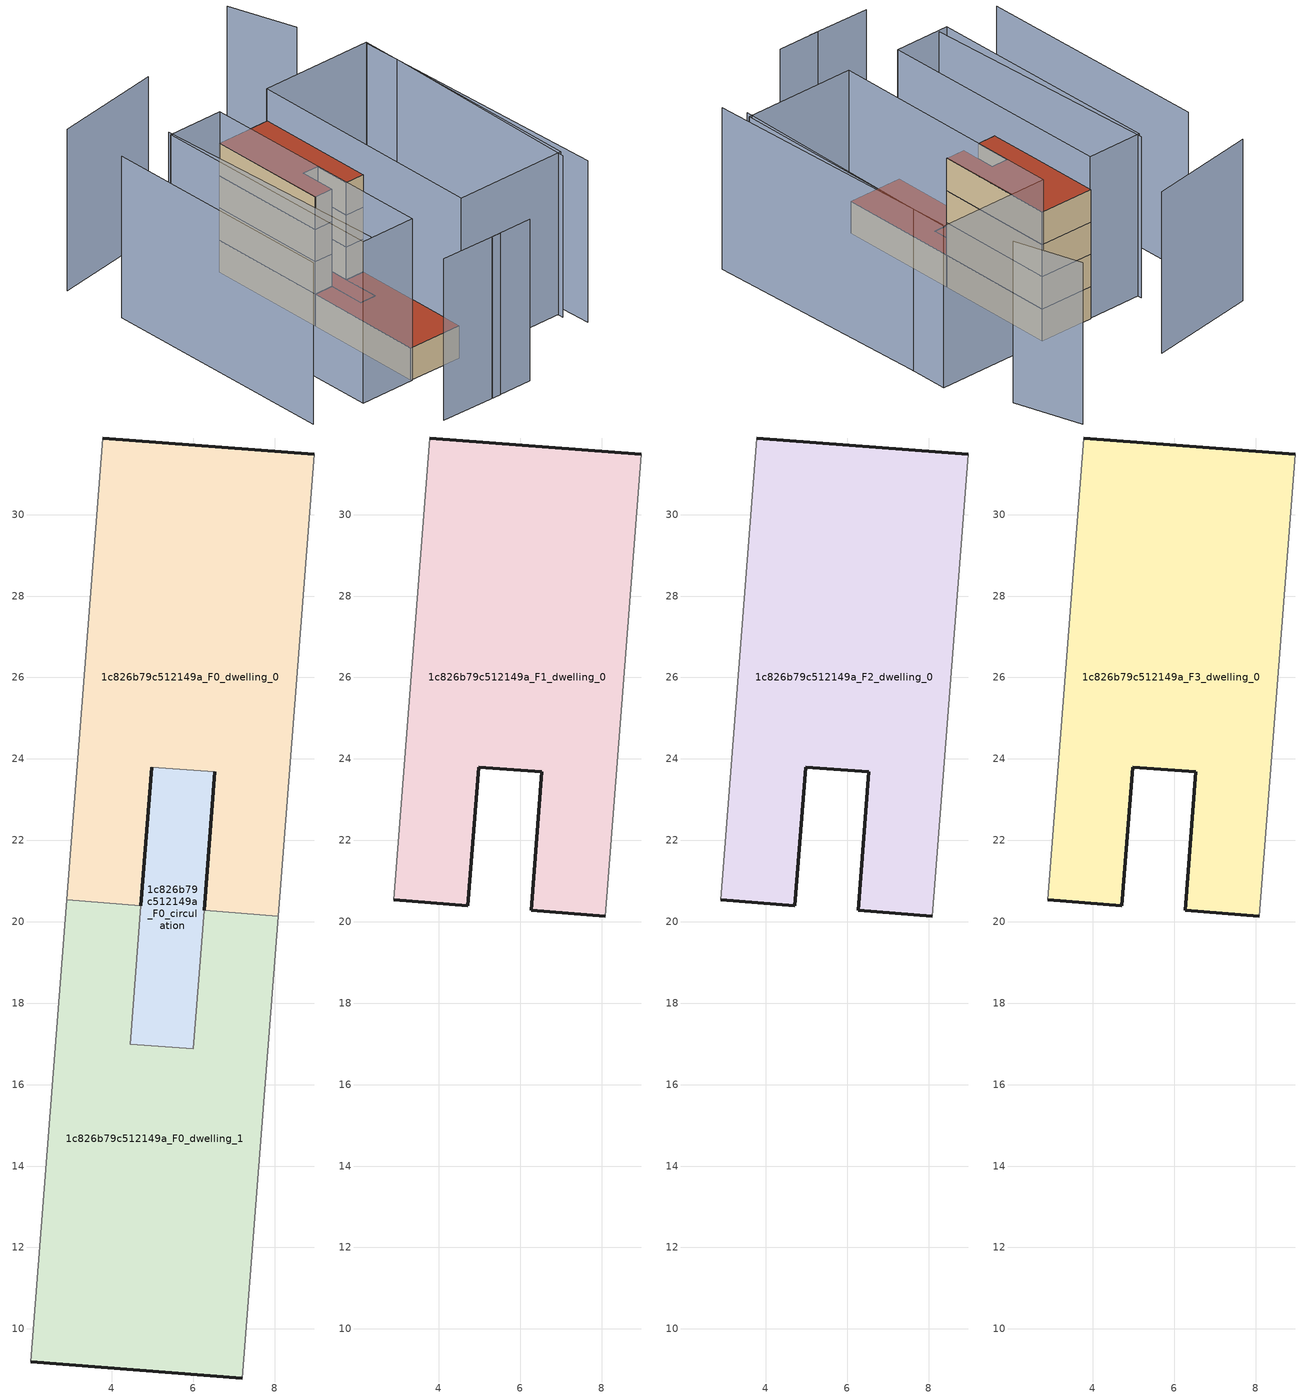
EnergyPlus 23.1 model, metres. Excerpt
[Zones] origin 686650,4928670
1c826b79c512149a_F0_dwelling_0
 floor ground (EU_floor_Construction): 8.97,31.48 8.09,20.14 6.27,20.28 6.54,23.68 4.98,23.8 4.72,20.4 2.9,20.54 3.78,31.88 z0
 wall outside (EU_wall_Construction): 4.72,20.4 4.98,23.8 / 6.54,23.68 6.27,20.28 / 8.97,31.48 3.78,31.88 z0:3
 wall adiabatic (EU_wall_Construction): 3.78,31.88 2.9,20.54 / 8.09,20.14 8.97,31.48 z0:3
 wall to 1c826b79c512149a_F0_dwelling_1 (EU_wall_Construction): 2.9,20.54 4.72,20.4 / 6.27,20.28 8.09,20.14 z0:3
 wall to 1c826b79c512149a_F0_circulation (EU_wall_Construction): 4.98,23.8 6.54,23.68 z0:3
1c826b79c512149a_F0_dwelling_1
 floor ground (EU_floor_Construction): 8.09,20.14 7.21,8.79 2.02,9.2 2.9,20.54 4.72,20.4 4.45,17 6.01,16.87 6.27,20.28 z0
 wall outside (EU_wall_Construction): 2.02,9.2 7.21,8.79 z0:3
 wall adiabatic (EU_wall_Construction): 7.21,8.79 8.09,20.14 / 2.9,20.54 2.02,9.2 z0:3
 wall to 1c826b79c512149a_F0_circulation (EU_wall_Construction): 6.27,20.28 6.01,16.87 4.45,17 4.72,20.4 z0:3
 roof outside (EU_roof_Construction): 7.21,8.79 8.09,20.14 6.27,20.28 6.01,16.87 4.45,17 4.72,20.4 2.9,20.54 2.02,9.2 z3
1c826b79c512149a_F0_circulation
 floor ground (EU_floor_Construction): 6.54,23.68 6.01,16.87 4.45,17 4.98,23.8 z0
 wall outside (EU_wall_Construction): 6.27,20.28 6.54,23.68 / 4.98,23.8 4.72,20.4 z0:3
 roof outside (EU_roof_Construction): 6.01,16.87 6.54,23.68 4.98,23.8 4.45,17 z3
1c826b79c512149a_F1_dwelling_0
 floor to 1c826b79c512149a_F0_dwelling_0 (EU_floor_Construction): 8.97,31.48 8.09,20.14 6.27,20.28 6.54,23.68 4.98,23.8 4.72,20.4 2.9,20.54 3.78,31.88 z3
 wall outside (EU_wall_Construction): 2.9,20.54 4.72,20.4 4.98,23.8 6.54,23.68 6.27,20.28 8.09,20.14 / 8.97,31.48 3.78,31.88 z3:6
 wall adiabatic (EU_wall_Construction): 3.78,31.88 2.9,20.54 / 8.09,20.14 8.97,31.48 z3:6
1c826b79c512149a_F2_dwelling_0
 floor to 1c826b79c512149a_F1_dwelling_0 (EU_floor_Construction): 8.97,31.48 8.09,20.14 6.27,20.28 6.54,23.68 4.98,23.8 4.72,20.4 2.9,20.54 3.78,31.88 z6
 wall outside (EU_wall_Construction): 2.9,20.54 4.72,20.4 4.98,23.8 6.54,23.68 6.27,20.28 8.09,20.14 / 8.97,31.48 3.78,31.88 z6:9
 wall adiabatic (EU_wall_Construction): 3.78,31.88 2.9,20.54 / 8.09,20.14 8.97,31.48 z6:9
1c826b79c512149a_F3_dwelling_0
 floor to 1c826b79c512149a_F2_dwelling_0 (EU_floor_Construction): 8.97,31.48 8.09,20.14 6.27,20.28 6.54,23.68 4.98,23.8 4.72,20.4 2.9,20.54 3.78,31.88 z9
 wall outside (EU_wall_Construction): 2.9,20.54 4.72,20.4 4.98,23.8 6.54,23.68 6.27,20.28 8.09,20.14 / 8.97,31.48 3.78,31.88 z9:12
 wall adiabatic (EU_wall_Construction): 3.78,31.88 2.9,20.54 / 8.09,20.14 8.97,31.48 z9:12
 roof outside (EU_roof_Construction): 8.09,20.14 8.97,31.48 3.78,31.88 2.9,20.54 4.72,20.4 4.98,23.8 6.54,23.68 6.27,20.28 z12
shading: -0.69,3 5.3,2.49 / 4.5,2.56 8.48,2.24 / 17.56,7.16 19.36,27.11 / 18.35,5.15 19.52,30.52 / -1.37,32.56 -2.21,9.59 / -6.72,32.69 -8.26,10.17 / 3.76,39.65 -6.65,38.76 / 17.55,36.39 16.13,42.69 / 3.74,31.79 2.15,9.13 / 2.15,9.13 -3.18,9.51 / -3.18,9.51 -1.59,32.17 / -1.59,32.17 3.74,31.79 / 19.64,30.73 17.88,7.67 / 17.88,7.67 7.17,8.49 / 7.17,8.49 8.93,31.54 / 8.93,31.54 19.64,30.73 z0:15
[Building]
EU S2 Campaign: North Axis=0; Terrain=City; Solar Distribution=FullExterior
[Site:Location]
Bologna: Latitude=44.5; Longitude=11.25; Time Zone=1; Elevation=37
[SizingPeriod:WeatherFileDays]
AnnualSizingPeriod: Begin Month=1; Begin Day of Month=1; End Month=12; End Day of Month=31; Day of Week for Start Day=Monday; Use Weather File Daylight Saving Period=No; Use Weather File Rain and Snow Indicators=No
[MATERIAL]
EU_InternalMass_Material: Roughness=MediumRough; Thickness=0.1; Conductivity=1; Density=1800; Specific Heat=900; Thermal Absorptance=0.9; Solar Absorptance=0.7; Visible Absorptance=0.7
[MATERIAL:NOMASS] Roughness=MediumRough; Thermal Absorptance=0.9; Solar Absorptance=0.7; Visible Absorptance=0.7
Name | Thermal Resistance
EU_wall_NoMass | 0.937881
EU_roof_NoMass | 0.548572
EU_floor_NoMass | 0.71348
[CONSTRUCTION]
EU_wall_Construction: EU_wall_NoMass
EU_roof_Construction: EU_roof_NoMass
EU_floor_Construction: EU_floor_NoMass
EU_InternalMass_Construction: EU_InternalMass_Material
[ZONE] Type=1; Multiplier=1; Ceiling Height=autocalculate; Floor Area=autocalculate; Part of Total Floor Area=Yes
Name | Volume
1c826b79c512149a_F0_dwelling_0; 1c826b79c512149a_F1_dwelling_0; 1c826b79c512149a_F2_dwelling_0; 1c826b79c512149a_F3_dwelling_0 | 161.81
1c826b79c512149a_F0_dwelling_1 | 161.808
1c826b79c512149a_F0_circulation | 32.0061
[INTERNALMASS] Construction=EU_InternalMass_Construction
Name | Zone or ZoneList | Surface Area
1c826b79c512149a_F0_dwelling_0_EU_InternalMass | 1c826b79c512149a_F0_dwelling_0 | 53.9361
1c826b79c512149a_F0_dwelling_1_EU_InternalMass | 1c826b79c512149a_F0_dwelling_1 | 53.9361
1c826b79c512149a_F1_dwelling_0_EU_InternalMass | 1c826b79c512149a_F1_dwelling_0 | 118.164
1c826b79c512149a_F2_dwelling_0_EU_InternalMass | 1c826b79c512149a_F2_dwelling_0 | 118.164
1c826b79c512149a_F3_dwelling_0_EU_InternalMass | 1c826b79c512149a_F3_dwelling_0 | 118.164
[OTHEREQUIPMENT] Fuel Type=Electricity; Design Level Calculation Method=Watts/Area; Power per Zone Floor Area=1; Fraction Latent=0; Fraction Radiant=0; Fraction Lost=0; Carbon Dioxide Generation Rate=0; EndUse Subcategory=EU_Step8_InternalGains
Name | Zone or ZoneList or Space or SpaceList | Schedule
EU_Step8_InternalGain_1c826b79c512149a_F0_dwelling_0_f000 | 1c826b79c512149a_F0_dwelling_0 | EU_Step8_GainSchedule_1c826b79c512149a_F0_dwelling_0_f000
EU_Step8_InternalGain_1c826b79c512149a_F0_dwelling_1_f000 | 1c826b79c512149a_F0_dwelling_1 | EU_Step8_GainSchedule_1c826b79c512149a_F0_dwelling_1_f000
EU_Step8_InternalGain_1c826b79c512149a_F1_dwelling_0_f000 | 1c826b79c512149a_F1_dwelling_0 | EU_Step8_GainSchedule_1c826b79c512149a_F1_dwelling_0_f000
EU_Step8_InternalGain_1c826b79c512149a_F2_dwelling_0_f000 | 1c826b79c512149a_F2_dwelling_0 | EU_Step8_GainSchedule_1c826b79c512149a_F2_dwelling_0_f000
EU_Step8_InternalGain_1c826b79c512149a_F3_dwelling_0_f000 | 1c826b79c512149a_F3_dwelling_0 | EU_Step8_GainSchedule_1c826b79c512149a_F3_dwelling_0_f000
[ZONEINFILTRATION:DESIGNFLOWRATE]
EU_Circulation_Infiltration_1c826b79c512149a_F0_circulation: Zone or ZoneList or Space or SpaceList=1c826b79c512149a_F0_circulation; Schedule=EU_AlwaysOn; Design Flow Rate Calculation Method=Flow/Area; Flow Rate per Floor Area=0.0005; Constant Term Coefficient=1; Temperature Term Coefficient=0; Velocity Term Coefficient=0; Velocity Squared Term Coefficient=0
[ZONEVENTILATION:DESIGNFLOWRATE] Schedule=EU_AlwaysOn; Design Flow Rate Calculation Method=AirChanges/Hour; Air Changes per Hour=0.687892; Ventilation Type=Natural; Fan Pressure Rise=0; Fan Total Efficiency=1; Constant Term Coefficient=1; Temperature Term Coefficient=0; Velocity Term Coefficient=0; Velocity Squared Term Coefficient=0; Minimum Indoor Temperature=-100; Maximum Indoor Temperature=100; Delta Temperature=-100; Minimum Outdoor Temperature=-100; Maximum Outdoor Temperature=100; Maximum Wind Speed=40
Name | Zone or ZoneList or Space or SpaceList
EU_ConstantAir_1c826b79c512149a_F0_dwelling_0 | 1c826b79c512149a_F0_dwelling_0
EU_ConstantAir_1c826b79c512149a_F0_dwelling_1 | 1c826b79c512149a_F0_dwelling_1
EU_ConstantAir_1c826b79c512149a_F1_dwelling_0 | 1c826b79c512149a_F1_dwelling_0
EU_ConstantAir_1c826b79c512149a_F2_dwelling_0 | 1c826b79c512149a_F2_dwelling_0
EU_ConstantAir_1c826b79c512149a_F3_dwelling_0 | 1c826b79c512149a_F3_dwelling_0
[HVACTEMPLATE:THERMOSTAT] Constant Heating Setpoint=20; Constant Cooling Setpoint=50
EU_HeatOnly_1c826b79c512149a_F0_dwelling_0; EU_HeatOnly_1c826b79c512149a_F0_dwelling_1; EU_HeatOnly_1c826b79c512149a_F1_dwelling_0; EU_HeatOnly_1c826b79c512149a_F2_dwelling_0; EU_HeatOnly_1c826b79c512149a_F3_dwelling_0
[HVACTEMPLATE:ZONE:IDEALLOADSAIRSYSTEM] System Availability Schedule=EU_AlwaysOn; Maximum Heating Supply Air Temperature=50; Minimum Cooling Supply Air Temperature=13; Maximum Heating Supply Air Humidity Ratio=0.0156; Minimum Cooling Supply Air Humidity Ratio=0.0077; Heating Limit=NoLimit; Cooling Limit=NoLimit; Heating Availability Schedule=EU_AlwaysOn; Cooling Availability Schedule=EU_CoolingOff; Dehumidification Control Type=ConstantSensibleHeatRatio; Cooling Sensible Heat Ratio=0.7; Dehumidification Setpoint=60; Humidification Control Type=None; Humidification Setpoint=30; Outdoor Air Method=None; Outdoor Air Flow Rate per Person=0.00944; Outdoor Air Flow Rate per Zone Floor Area=0; Outdoor Air Flow Rate per Zone=0; Demand Controlled Ventilation Type=None; Outdoor Air Economizer Type=NoEconomizer; Heat Recovery Type=None; Sensible Heat Recovery Effectiveness=0.7; Latent Heat Recovery Effectiveness=0.65
Name | Template Thermostat
1c826b79c512149a_F0_dwelling_0 | EU_HeatOnly_1c826b79c512149a_F0_dwelling_0
1c826b79c512149a_F0_dwelling_1 | EU_HeatOnly_1c826b79c512149a_F0_dwelling_1
1c826b79c512149a_F1_dwelling_0 | EU_HeatOnly_1c826b79c512149a_F1_dwelling_0
1c826b79c512149a_F2_dwelling_0 | EU_HeatOnly_1c826b79c512149a_F2_dwelling_0
1c826b79c512149a_F3_dwelling_0 | EU_HeatOnly_1c826b79c512149a_F3_dwelling_0
[SIZING:ZONE] Zone Cooling Design Supply Air Temperature Input Method=SupplyAirTemperature; Zone Cooling Design Supply Air Temperature=13; Zone Heating Design Supply Air Temperature Input Method=SupplyAirTemperature; Zone Heating Design Supply Air Temperature=50; Zone Cooling Design Supply Air Humidity Ratio=0.008; Zone Heating Design Supply Air Humidity Ratio=0.008; Cooling Design Air Flow Method=DesignDay; Cooling Design Air Flow Rate=0; Cooling Minimum Air Flow per Zone Floor Area=0.000762; Cooling Minimum Air Flow=0; Cooling Minimum Air Flow Fraction=0.2; Heating Design Air Flow Method=DesignDay; Heating Design Air Flow Rate=0; Heating Maximum Air Flow per Zone Floor Area=0.002032; Heating Maximum Air Flow=0.141576; Heating Maximum Air Flow Fraction=0.3; Account for Dedicated Outdoor Air System=No; Dedicated Outdoor Air System Control Strategy=NeutralSupplyAir; Dedicated Outdoor Air Low Setpoint Temperature for Design=autosize; Dedicated Outdoor Air High Setpoint Temperature for Design=autosize; Zone Load Sizing Method=Sensible Load Only No Latent Load; Zone Latent Cooling Design Supply Air Humidity Ratio Input Method=HumidityRatioDifference; Zone Cooling Design Supply Air Humidity Ratio Difference=0.005; Zone Latent Heating Design Supply Air Humidity Ratio Input Method=HumidityRatioDifference; Zone Humidification Design Supply Air Humidity Ratio Difference=0.005
1c826b79c512149a_F0_dwelling_0; 1c826b79c512149a_F0_dwelling_1; 1c826b79c512149a_F1_dwelling_0; 1c826b79c512149a_F2_dwelling_0; 1c826b79c512149a_F3_dwelling_0
[SCHEDULE:CONSTANT]
Name | Hourly Value
EU_AlwaysOn | 1
EU_CoolingOff | 0
[SCHEDULE:FILE] Column Number=1; Rows to Skip at Top=0; Number of Hours of Data=8760; Column Separator=Comma; Interpolate to Timestep=No; Minutes per Item=60; Adjust Schedule for Daylight Savings=Yes
Name | File
EU_Step8_GainSchedule_1c826b79c512149a_F0_dwelling_0_f000 | ../../schedules/1c826b79c512149a/1c826b79c512149a_F0_dwelling_0_f000_gain.csv
EU_Step8_GainSchedule_1c826b79c512149a_F0_dwelling_1_f000 | ../../schedules/1c826b79c512149a/1c826b79c512149a_F0_dwelling_1_f000_gain.csv
EU_Step8_GainSchedule_1c826b79c512149a_F1_dwelling_0_f000 | ../../schedules/1c826b79c512149a/1c826b79c512149a_F1_dwelling_0_f000_gain.csv
EU_Step8_GainSchedule_1c826b79c512149a_F2_dwelling_0_f000 | ../../schedules/1c826b79c512149a/1c826b79c512149a_F2_dwelling_0_f000_gain.csv
EU_Step8_GainSchedule_1c826b79c512149a_F3_dwelling_0_f000 | ../../schedules/1c826b79c512149a/1c826b79c512149a_F3_dwelling_0_f000_gain.csv
